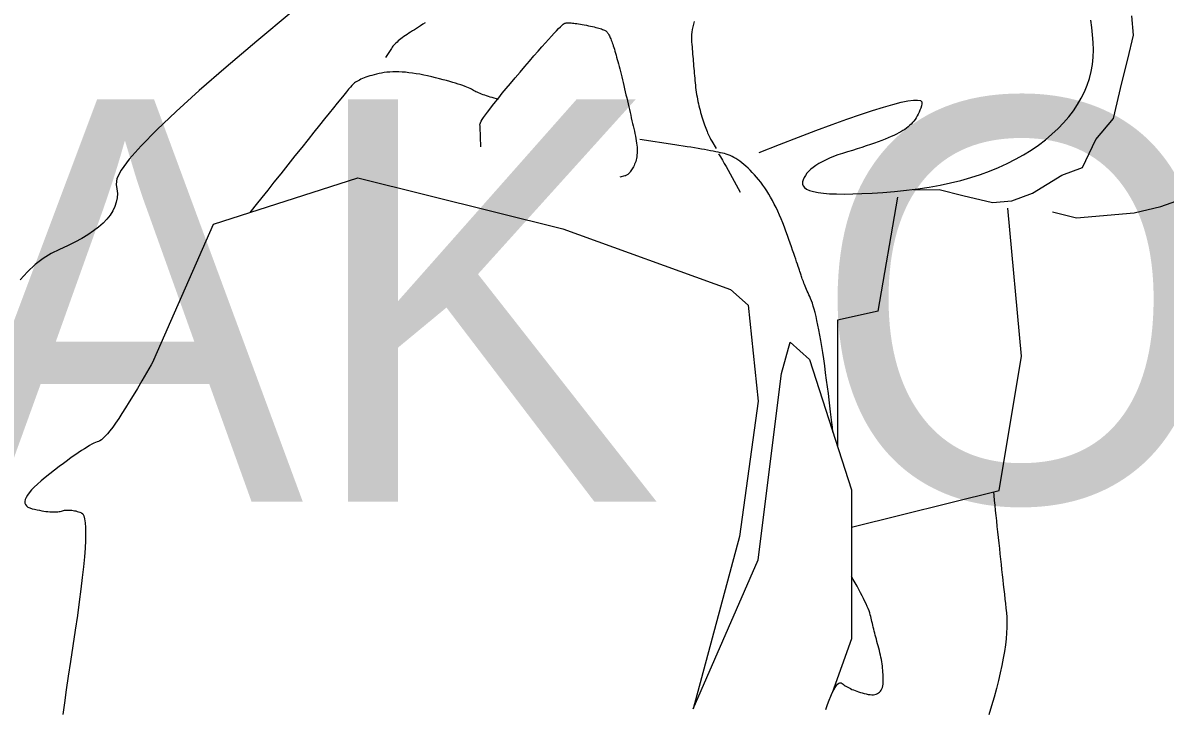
# Model space of a CAD drawing. Header units: millimetres. Extents: x 1393 to 3101, y -2944 to -480.
# Drawn here: x 2818.28 to 2849.52, y -2225.11 to -2206.34 of the extents above; entities that cross this region are included whole.
import ezdxf

# ---------------------------------------------------------------- set-up
doc = ezdxf.new("R2010")
doc.units = ezdxf.units.MM
doc.layers.add('TEFRİŞ_İÇ', color=224, linetype='Continuous', lineweight=13)
doc.layers.add('yazı', color=253, linetype='Continuous', lineweight=20)
doc.styles.get("Standard").update_dxf_attribs({"font": 'EtrFont'})

# ---------------------------------------------------------------- blocks, each defined once
blk = doc.blocks.new('A$C22EE4B40')
at = {"layer": 'TEFRİŞ_İÇ', "linetype": 'Continuous'}
for p, q in [((0.399104, 0.41071), (0.389705, 0.402923)), ((0.62942, 0.404525), (0.62897, 0.409792)), ((0.433366, 0.406374), (0.432818, 0.406025)), ((0.43393, 0.406738), (0.433366, 0.406374)), ((0.434513, 0.407119), (0.43393, 0.406738)), ((0.435112, 0.407515), (0.434513, 0.407119)), ((0.435729, 0.407927), (0.435112, 0.407515)), ((0.471696, 0.405758), (0.472268, 0.406347)), ((0.472268, 0.406347), (0.472761, 0.406837)), ((0.472761, 0.406837), (0.473179, 0.407229)), ((0.473179, 0.407229), (0.473518, 0.407522)), ((0.473518, 0.407522), (0.473779, 0.407715)), ((0.473779, 0.407715), (0.473962, 0.40781)), ((0.473962, 0.40781), (0.474123, 0.407852)), ((0.474123, 0.407852), (0.47431, 0.407882)), ((0.47431, 0.407882), (0.474526, 0.407903)), ((0.474526, 0.407903), (0.474768, 0.407912)), ((0.474768, 0.407912), (0.475039, 0.407914)), ((0.475039, 0.407914), (0.475337, 0.407904)), ((0.475337, 0.407904), (0.475663, 0.407884)), ((0.475663, 0.407884), (0.476016, 0.407853)), ((0.476016, 0.407853), (0.476398, 0.407815)), ((0.476398, 0.407815), (0.476808, 0.407764)), ((0.476808, 0.407764), (0.477245, 0.407704)), ((0.477245, 0.407704), (0.477709, 0.407633)), ((0.477709, 0.407633), (0.478202, 0.407554)), ((0.478202, 0.407554), (0.478723, 0.407463)), ((0.478723, 0.407463), (0.479271, 0.407363)), ((0.479271, 0.407363), (0.479846, 0.407252)), ((0.479846, 0.407252), (0.480423, 0.407138)), ((0.480423, 0.407138), (0.480968, 0.407023)), ((0.480968, 0.407023), (0.481484, 0.406909)), ((0.481484, 0.406909), (0.481967, 0.406796)), ((0.481967, 0.406796), (0.482423, 0.406683)), ((0.482423, 0.406683), (0.482847, 0.40657)), ((0.482847, 0.40657), (0.483242, 0.406459)), ((0.483242, 0.406459), (0.483605, 0.406348)), ((0.483605, 0.406348), (0.48394, 0.406237)), ((0.48394, 0.406237), (0.484244, 0.406127)), ((0.484244, 0.406127), (0.484518, 0.406017)), ((0.508794, 0.406119), (0.508686, 0.405408)), ((0.508937, 0.406839), (0.508794, 0.406119)), ((0.509117, 0.407572), (0.508937, 0.406839)), ((0.509332, 0.408315), (0.509117, 0.407572)), ((0.61802, 0.406682), (0.617756, 0.408626)), ((0.618271, 0.404633), (0.61802, 0.406682)), ((0.389705, 0.402923), (0.381331, 0.395823)), ((0.428401, 0.402966), (0.428072, 0.402674)), ((0.428752, 0.403262), (0.428401, 0.402966)), ((0.429122, 0.403559), (0.428752, 0.403262)), ((0.429513, 0.403857), (0.429122, 0.403559)), ((0.429923, 0.404157), (0.429513, 0.403857)), ((0.430356, 0.40446), (0.429923, 0.404157)), ((0.430809, 0.404764), (0.430356, 0.40446)), ((0.431282, 0.40507), (0.430809, 0.404764)), ((0.431774, 0.405376), (0.431282, 0.40507)), ((0.432288, 0.405692), (0.431774, 0.405376)), ((0.432818, 0.406025), (0.432288, 0.405692)), ((0.468633, 0.402412), (0.469515, 0.403397)), ((0.469515, 0.403397), (0.470319, 0.404282)), ((0.470319, 0.404282), (0.471046, 0.40507)), ((0.471046, 0.40507), (0.471696, 0.405758)), ((0.484518, 0.406017), (0.484761, 0.405907)), ((0.484761, 0.405907), (0.484976, 0.405799)), ((0.484976, 0.405799), (0.48516, 0.405691)), ((0.48516, 0.405691), (0.485313, 0.405583)), ((0.485313, 0.405583), (0.485436, 0.405475)), ((0.485436, 0.405475), (0.485547, 0.405357)), ((0.485547, 0.405357), (0.485659, 0.405215)), ((0.485659, 0.405215), (0.485775, 0.405048)), ((0.485775, 0.405048), (0.485891, 0.404856)), ((0.485891, 0.404856), (0.486012, 0.404641)), ((0.486012, 0.404641), (0.486135, 0.404402)), ((0.486135, 0.404402), (0.48626, 0.404138)), ((0.48626, 0.404138), (0.486387, 0.403849)), ((0.486387, 0.403849), (0.486519, 0.403538)), ((0.486519, 0.403538), (0.486652, 0.403202)), ((0.486652, 0.403202), (0.486788, 0.402843)), ((0.508615, 0.40471), (0.508581, 0.404023)), ((0.508581, 0.404023), (0.508582, 0.403348)), ((0.508582, 0.403348), (0.50862, 0.402684)), ((0.508686, 0.405408), (0.508615, 0.40471)), ((0.618453, 0.402551), (0.618271, 0.404633)), ((0.627854, 0.398025), (0.62942, 0.404525)), ((0.426342, 0.400667), (0.424942, 0.398425)), ((0.426528, 0.400949), (0.426342, 0.400667)), ((0.426734, 0.401232), (0.426528, 0.400949)), ((0.426961, 0.401517), (0.426734, 0.401232)), ((0.427207, 0.401803), (0.426961, 0.401517)), ((0.427476, 0.402092), (0.427207, 0.401803)), ((0.427763, 0.402382), (0.427476, 0.402092)), ((0.428072, 0.402674), (0.427763, 0.402382)), ((0.465521, 0.398865), (0.466635, 0.400146)), ((0.466635, 0.400146), (0.467673, 0.401329)), ((0.467673, 0.401329), (0.468633, 0.402412)), ((0.486788, 0.402843), (0.486925, 0.402458)), ((0.486925, 0.402458), (0.487067, 0.402049)), ((0.487067, 0.402049), (0.48721, 0.401616)), ((0.48721, 0.401616), (0.487356, 0.40116)), ((0.487356, 0.40116), (0.487504, 0.400679)), ((0.487504, 0.400679), (0.487656, 0.400175)), ((0.487656, 0.400175), (0.487811, 0.399648)), ((0.50862, 0.402684), (0.508677, 0.402026)), ((0.508677, 0.402026), (0.508733, 0.401369)), ((0.508733, 0.401369), (0.50879, 0.400711)), ((0.50879, 0.400711), (0.508846, 0.400052)), ((0.508846, 0.400052), (0.508903, 0.399394)), ((0.618418, 0.398504), (0.6185, 0.400508)), ((0.6185, 0.400508), (0.618453, 0.402551)), ((0.463059, 0.396007), (0.464329, 0.397485)), ((0.464329, 0.397485), (0.465521, 0.398865)), ((0.487811, 0.399648), (0.487969, 0.3991)), ((0.487969, 0.3991), (0.488128, 0.398527)), ((0.488128, 0.398527), (0.488291, 0.397934)), ((0.488291, 0.397934), (0.488458, 0.397317)), ((0.488458, 0.397317), (0.488626, 0.396677)), ((0.488626, 0.396677), (0.488798, 0.396015)), ((0.508903, 0.399394), (0.508958, 0.398735)), ((0.508958, 0.398735), (0.509016, 0.398077)), ((0.509016, 0.398077), (0.509071, 0.397418)), ((0.509071, 0.397418), (0.509128, 0.39676)), ((0.509128, 0.39676), (0.509183, 0.396101)), ((0.618202, 0.396537), (0.618418, 0.398504)), ((0.626288, 0.391525), (0.627854, 0.398025)), ((0.381331, 0.395823), (0.373983, 0.38941)), ((0.421233, 0.393559), (0.420653, 0.393388)), ((0.421842, 0.393726), (0.421233, 0.393559)), ((0.422481, 0.393889), (0.421842, 0.393726)), ((0.423148, 0.394048), (0.422481, 0.393889)), ((0.423845, 0.394194), (0.423148, 0.394048)), ((0.424569, 0.394312), (0.423845, 0.394194)), ((0.42532, 0.394403), (0.424569, 0.394312)), ((0.426097, 0.394467), (0.42532, 0.394403)), ((0.426903, 0.394505), (0.426097, 0.394467)), ((0.427735, 0.394516), (0.426903, 0.394505)), ((0.428594, 0.3945), (0.427735, 0.394516)), ((0.42948, 0.394457), (0.428594, 0.3945)), ((0.430394, 0.394389), (0.42948, 0.394457)), ((0.431335, 0.394293), (0.430394, 0.394389)), ((0.432303, 0.394171), (0.431335, 0.394293)), ((0.433298, 0.394021), (0.432303, 0.394171)), ((0.434321, 0.393845), (0.433298, 0.394021)), ((0.43537, 0.393642), (0.434321, 0.393845)), ((0.436446, 0.393414), (0.43537, 0.393642)), ((0.460369, 0.392848), (0.461711, 0.394429)), ((0.461711, 0.394429), (0.463059, 0.396007)), ((0.488798, 0.396015), (0.488975, 0.395331)), ((0.488975, 0.395331), (0.489152, 0.394624)), ((0.489152, 0.394624), (0.489334, 0.393895)), ((0.489334, 0.393895), (0.489517, 0.393142)), ((0.509183, 0.396101), (0.509241, 0.395443)), ((0.509241, 0.395443), (0.509296, 0.394784)), ((0.509296, 0.394784), (0.509354, 0.394126)), ((0.509354, 0.394126), (0.509409, 0.393467)), ((0.617376, 0.392719), (0.617856, 0.394609)), ((0.617856, 0.394609), (0.618202, 0.396537)), ((0.415709, 0.390759), (0.415327, 0.390326)), ((0.415978, 0.391048), (0.415709, 0.390759)), ((0.416207, 0.391265), (0.415978, 0.391048)), ((0.416464, 0.391476), (0.416207, 0.391265)), ((0.416752, 0.391685), (0.416464, 0.391476)), ((0.417068, 0.391888), (0.416752, 0.391685)), ((0.417413, 0.392089), (0.417068, 0.391888)), ((0.417788, 0.392286), (0.417413, 0.392089)), ((0.418192, 0.392478), (0.417788, 0.392286)), ((0.418625, 0.392667), (0.418192, 0.392478)), ((0.419088, 0.392854), (0.418625, 0.392667)), ((0.41958, 0.393036), (0.419088, 0.392854)), ((0.420103, 0.393214), (0.41958, 0.393036)), ((0.420653, 0.393388), (0.420103, 0.393214)), ((0.437549, 0.393157), (0.436446, 0.393414)), ((0.438641, 0.392891), (0.437549, 0.393157)), ((0.43968, 0.39263), (0.438641, 0.392891)), ((0.440667, 0.392376), (0.43968, 0.39263)), ((0.4416, 0.392127), (0.440667, 0.392376)), ((0.442482, 0.391885), (0.4416, 0.392127)), ((0.443312, 0.391648), (0.442482, 0.391885)), ((0.444089, 0.391418), (0.443312, 0.391648)), ((0.444813, 0.391193), (0.444089, 0.391418)), ((0.445486, 0.390974), (0.444813, 0.391193)), ((0.446107, 0.390761), (0.445486, 0.390974)), ((0.446675, 0.390554), (0.446107, 0.390761)), ((0.44719, 0.390352), (0.446675, 0.390554)), ((0.457948, 0.389959), (0.459115, 0.391357)), ((0.459115, 0.391357), (0.460369, 0.392848)), ((0.489517, 0.393142), (0.489705, 0.392368)), ((0.489705, 0.392368), (0.489894, 0.39157)), ((0.489894, 0.39157), (0.490088, 0.390751)), ((0.490088, 0.390751), (0.490282, 0.389908)), ((0.509409, 0.393467), (0.509465, 0.392809)), ((0.509465, 0.392809), (0.50952, 0.39215)), ((0.50952, 0.39215), (0.509582, 0.391495)), ((0.509582, 0.391495), (0.50965, 0.390844)), ((0.50965, 0.390844), (0.509727, 0.390198)), ((0.616023, 0.389055), (0.616766, 0.390868)), ((0.616766, 0.390868), (0.617376, 0.392719)), ((0.623938, 0.381775), (0.626288, 0.391525)), ((0.373983, 0.38941), (0.36766, 0.383684)), ((0.413511, 0.38816), (0.412682, 0.387149)), ((0.414228, 0.389026), (0.413511, 0.38816)), ((0.414834, 0.389748), (0.414228, 0.389026)), ((0.415327, 0.390326), (0.414834, 0.389748)), ((0.447653, 0.390157), (0.44719, 0.390352)), ((0.448064, 0.389967), (0.447653, 0.390157)), ((0.448423, 0.389783), (0.448064, 0.389967)), ((0.448729, 0.389604), (0.448423, 0.389783)), ((0.44902, 0.389431), (0.448729, 0.389604)), ((0.449331, 0.389259), (0.44902, 0.389431)), ((0.449663, 0.389088), (0.449331, 0.389259)), ((0.450015, 0.388919), (0.449663, 0.389088)), ((0.450388, 0.388753), (0.450015, 0.388919)), ((0.450781, 0.388587), (0.450388, 0.388753)), ((0.451195, 0.388424), (0.450781, 0.388587)), ((0.451629, 0.388261), (0.451195, 0.388424)), ((0.452084, 0.388102), (0.451629, 0.388261)), ((0.45256, 0.387943), (0.452084, 0.388102)), ((0.453056, 0.387787), (0.45256, 0.387943)), ((0.453572, 0.387632), (0.453056, 0.387787)), ((0.454111, 0.38748), (0.453572, 0.387632)), ((0.454669, 0.387328), (0.454111, 0.38748)), ((0.455247, 0.387178), (0.454669, 0.387328)), ((0.454971, 0.386312), (0.455876, 0.387436)), ((0.455876, 0.387436), (0.456868, 0.388651)), ((0.456868, 0.388651), (0.457948, 0.389959)), ((0.490282, 0.389908), (0.490479, 0.38906)), ((0.490479, 0.38906), (0.490673, 0.388223)), ((0.490673, 0.388223), (0.490865, 0.387396)), ((0.490865, 0.387396), (0.491053, 0.38658)), ((0.509727, 0.390198), (0.50981, 0.389556)), ((0.50981, 0.389556), (0.509902, 0.38892)), ((0.509902, 0.38892), (0.510001, 0.388288)), ((0.510001, 0.388288), (0.510109, 0.387661)), ((0.510109, 0.387661), (0.510223, 0.387038)), ((0.61515, 0.387282), (0.616023, 0.389055)), ((0.410686, 0.384693), (0.409521, 0.38325)), ((0.411741, 0.385993), (0.410686, 0.384693)), ((0.412682, 0.387149), (0.411741, 0.385993)), ((0.452782, 0.383487), (0.453423, 0.384336)), ((0.453423, 0.384336), (0.454154, 0.385278)), ((0.454154, 0.385278), (0.454971, 0.386312)), ((0.455845, 0.38703), (0.455247, 0.387178)), ((0.491053, 0.38658), (0.491239, 0.385775)), ((0.491239, 0.385775), (0.491423, 0.38498)), ((0.491423, 0.38498), (0.491605, 0.384196)), ((0.491605, 0.384196), (0.491782, 0.383422)), ((0.510223, 0.387038), (0.510348, 0.386422)), ((0.510348, 0.386422), (0.510479, 0.385809)), ((0.510479, 0.385809), (0.510618, 0.385201)), ((0.510618, 0.385201), (0.510764, 0.384598)), ((0.510764, 0.384598), (0.510919, 0.384)), ((0.558109, 0.383963), (0.561071, 0.384887)), ((0.561071, 0.384887), (0.56367, 0.385632)), ((0.56367, 0.385632), (0.565901, 0.386195)), ((0.565901, 0.386195), (0.567767, 0.386579)), ((0.567767, 0.386579), (0.569265, 0.386781)), ((0.569265, 0.386781), (0.5704, 0.386804)), ((0.5704, 0.386804), (0.571167, 0.386646)), ((0.571267, 0.384608), (0.571064, 0.384046)), ((0.571167, 0.386646), (0.571569, 0.386308)), ((0.571447, 0.385189), (0.571267, 0.384608)), ((0.571604, 0.385788), (0.571447, 0.385189)), ((0.571569, 0.386308), (0.571604, 0.385788)), ((0.613006, 0.38385), (0.614143, 0.385546)), ((0.614143, 0.385546), (0.61515, 0.387282)), ((0.36766, 0.383684), (0.362362, 0.378644)), ((0.408244, 0.381662), (0.406854, 0.37993)), ((0.409521, 0.38325), (0.408244, 0.381662)), ((0.451088, 0.381), (0.451379, 0.381485)), ((0.451379, 0.381485), (0.45176, 0.38206)), ((0.45176, 0.38206), (0.452227, 0.382728)), ((0.452227, 0.382728), (0.452782, 0.383487)), ((0.491782, 0.383422), (0.49196, 0.38266)), ((0.49196, 0.38266), (0.492133, 0.381908)), ((0.492133, 0.381908), (0.492304, 0.381166)), ((0.492304, 0.381166), (0.492473, 0.380435)), ((0.510919, 0.384), (0.511082, 0.383407)), ((0.511082, 0.383407), (0.511253, 0.382818)), ((0.511253, 0.382818), (0.51143, 0.382234)), ((0.51143, 0.382234), (0.511612, 0.381663)), ((0.511612, 0.381663), (0.511792, 0.381113)), ((0.511792, 0.381113), (0.51197, 0.380583)), ((0.547024, 0.380105), (0.551086, 0.381572)), ((0.551086, 0.381572), (0.55478, 0.382857)), ((0.55478, 0.382857), (0.558109, 0.383963)), ((0.569381, 0.381066), (0.569021, 0.380636)), ((0.569716, 0.381515), (0.569381, 0.381066)), ((0.570032, 0.381984), (0.569716, 0.381515)), ((0.570323, 0.382472), (0.570032, 0.381984)), ((0.570593, 0.382978), (0.570323, 0.382472)), ((0.57084, 0.383501), (0.570593, 0.382978)), ((0.571064, 0.384046), (0.57084, 0.383501)), ((0.610336, 0.38057), (0.611736, 0.38219)), ((0.611736, 0.38219), (0.613006, 0.38385)), ((0.619122, 0.376057), (0.623938, 0.381775)), ((0.362362, 0.378644), (0.358089, 0.374289)), ((0.405352, 0.378054), (0.403739, 0.376034)), ((0.406854, 0.37993), (0.405352, 0.378054)), ((0.450735, 0.380094), (0.450765, 0.380305)), ((0.45075, 0.379916), (0.450735, 0.380094)), ((0.450765, 0.379711), (0.45075, 0.379916)), ((0.450765, 0.380305), (0.450883, 0.380606)), ((0.45078, 0.37948), (0.450765, 0.379711)), ((0.450794, 0.379221), (0.45078, 0.37948)), ((0.45081, 0.378936), (0.450794, 0.379221)), ((0.450825, 0.378623), (0.45081, 0.378936)), ((0.45084, 0.378283), (0.450825, 0.378623)), ((0.450855, 0.377916), (0.45084, 0.378283)), ((0.450883, 0.380606), (0.451088, 0.381)), ((0.492473, 0.380435), (0.49264, 0.379715)), ((0.49264, 0.379715), (0.492803, 0.379005)), ((0.492803, 0.379005), (0.492965, 0.378307)), ((0.492965, 0.378307), (0.493123, 0.377618)), ((0.51197, 0.380583), (0.512146, 0.380074)), ((0.512146, 0.380074), (0.512321, 0.379585)), ((0.512321, 0.379585), (0.512493, 0.379118)), ((0.512493, 0.379118), (0.512664, 0.37867)), ((0.512664, 0.37867), (0.512833, 0.378243)), ((0.512833, 0.378243), (0.513, 0.377837)), ((0.537805, 0.376631), (0.542598, 0.378458)), ((0.542598, 0.378458), (0.547024, 0.380105)), ((0.565866, 0.378135), (0.565279, 0.377816)), ((0.566397, 0.378445), (0.565866, 0.378135)), ((0.56689, 0.378764), (0.566397, 0.378445)), ((0.567361, 0.379101), (0.56689, 0.378764)), ((0.56781, 0.379457), (0.567361, 0.379101)), ((0.568235, 0.37983), (0.56781, 0.379457)), ((0.568639, 0.380224), (0.568235, 0.37983)), ((0.569021, 0.380636), (0.568639, 0.380224)), ((0.607137, 0.377445), (0.608802, 0.378988)), ((0.608802, 0.378988), (0.610336, 0.38057)), ((0.403739, 0.376034), (0.402013, 0.373869)), ((0.450872, 0.377523), (0.450855, 0.377916)), ((0.450888, 0.377103), (0.450872, 0.377523)), ((0.450905, 0.376655), (0.450888, 0.377103)), ((0.450921, 0.376181), (0.450905, 0.376655)), ((0.450939, 0.37568), (0.450921, 0.376181)), ((0.450956, 0.375152), (0.450939, 0.37568)), ((0.450974, 0.374597), (0.450956, 0.375152)), ((0.493123, 0.377618), (0.493272, 0.376946)), ((0.493272, 0.376946), (0.493399, 0.376293)), ((0.493399, 0.376293), (0.493506, 0.37566)), ((0.493506, 0.37566), (0.493592, 0.375047)), ((0.493592, 0.375047), (0.493659, 0.374455)), ((0.503994, 0.374568), (0.494454, 0.376007)), ((0.513, 0.377837), (0.513166, 0.377452)), ((0.513166, 0.377452), (0.51333, 0.377086)), ((0.51333, 0.377086), (0.513491, 0.376741)), ((0.513491, 0.376741), (0.513652, 0.376417)), ((0.513652, 0.376417), (0.51381, 0.376114)), ((0.51381, 0.376114), (0.513967, 0.375831)), ((0.513967, 0.375831), (0.514122, 0.375568)), ((0.514122, 0.375568), (0.515355, 0.373551)), ((0.532647, 0.374623), (0.537805, 0.376631)), ((0.558588, 0.375022), (0.557503, 0.374643)), ((0.559618, 0.375395), (0.558588, 0.375022)), ((0.560592, 0.375761), (0.559618, 0.375395)), ((0.561512, 0.376122), (0.560592, 0.375761)), ((0.562377, 0.376474), (0.561512, 0.376122)), ((0.563187, 0.37682), (0.562377, 0.376474)), ((0.563939, 0.377158), (0.563187, 0.37682)), ((0.564637, 0.377491), (0.563939, 0.377158)), ((0.565279, 0.377816), (0.564637, 0.377491)), ((0.603433, 0.374492), (0.605339, 0.37594)), ((0.605339, 0.37594), (0.607137, 0.377445)), ((0.61554, 0.368324), (0.619122, 0.376057)), ((0.358089, 0.374289), (0.354842, 0.370623)), ((0.402013, 0.373869), (0.400176, 0.371559)), ((0.45099, 0.374014), (0.450974, 0.374597)), ((0.493685, 0.371791), (0.493629, 0.371319)), ((0.493659, 0.374455), (0.493705, 0.373882)), ((0.49372, 0.372284), (0.493685, 0.371791)), ((0.493705, 0.373882), (0.49373, 0.37333)), ((0.493735, 0.372796), (0.49372, 0.372284)), ((0.49373, 0.37333), (0.493735, 0.372796)), ((0.505166, 0.374391), (0.503994, 0.374568)), ((0.506295, 0.374217), (0.505166, 0.374391)), ((0.50738, 0.374046), (0.506295, 0.374217)), ((0.508423, 0.373878), (0.50738, 0.374046)), ((0.509423, 0.373715), (0.508423, 0.373878)), ((0.51038, 0.373554), (0.509423, 0.373715)), ((0.511294, 0.373398), (0.51038, 0.373554)), ((0.512165, 0.373244), (0.511294, 0.373398)), ((0.512995, 0.373096), (0.512165, 0.373244)), ((0.51378, 0.37295), (0.512995, 0.373096)), ((0.514524, 0.372808), (0.51378, 0.37295)), ((0.515224, 0.372669), (0.514524, 0.372808)), ((0.515881, 0.372534), (0.515224, 0.372669)), ((0.516496, 0.372403), (0.515881, 0.372534)), ((0.515951, 0.372118), (0.516495, 0.371236)), ((0.517068, 0.372275), (0.516496, 0.372403)), ((0.517596, 0.372151), (0.517068, 0.372275)), ((0.518108, 0.372011), (0.517596, 0.372151)), ((0.518623, 0.371836), (0.518108, 0.372011)), ((0.519144, 0.371628), (0.518623, 0.371836)), ((0.527122, 0.372434), (0.532647, 0.374623)), ((0.548619, 0.371782), (0.547424, 0.371336)), ((0.549894, 0.372218), (0.548619, 0.371782)), ((0.551243, 0.372641), (0.549894, 0.372218)), ((0.552606, 0.373055), (0.551243, 0.372641)), ((0.553914, 0.373462), (0.552606, 0.373055)), ((0.555167, 0.373863), (0.553914, 0.373462)), ((0.556362, 0.374256), (0.555167, 0.373863)), ((0.557503, 0.374643), (0.556362, 0.374256)), ((0.597176, 0.370599), (0.599351, 0.371822)), ((0.599351, 0.371822), (0.601437, 0.373119)), ((0.601437, 0.373119), (0.603433, 0.374492)), ((0.354842, 0.370623), (0.352619, 0.367643)), ((0.398224, 0.369105), (0.396275, 0.36665)), ((0.400176, 0.371559), (0.398224, 0.369105)), ((0.492707, 0.368571), (0.492539, 0.368259)), ((0.492876, 0.368903), (0.492707, 0.368571)), ((0.493043, 0.369255), (0.492876, 0.368903)), ((0.493202, 0.369628), (0.493043, 0.369255)), ((0.493339, 0.370021), (0.493202, 0.369628)), ((0.493456, 0.370434), (0.493339, 0.370021)), ((0.493552, 0.370865), (0.493456, 0.370434)), ((0.493629, 0.371319), (0.493552, 0.370865)), ((0.516495, 0.371236), (0.517024, 0.370356)), ((0.517024, 0.370356), (0.517537, 0.369479)), ((0.517537, 0.369479), (0.518032, 0.368607)), ((0.518032, 0.368607), (0.521943, 0.361646)), ((0.519669, 0.371383), (0.519144, 0.371628)), ((0.520201, 0.371105), (0.519669, 0.371383)), ((0.520736, 0.37079), (0.520201, 0.371105)), ((0.521276, 0.370442), (0.520736, 0.37079)), ((0.521822, 0.370059), (0.521276, 0.370442)), ((0.522373, 0.369641), (0.521822, 0.370059)), ((0.522929, 0.369188), (0.522373, 0.369641)), ((0.52349, 0.3687), (0.522929, 0.369188)), ((0.524055, 0.368177), (0.52349, 0.3687)), ((0.542609, 0.368919), (0.54188, 0.3684)), ((0.543417, 0.369426), (0.542609, 0.368919)), ((0.544302, 0.369922), (0.543417, 0.369426)), ((0.545265, 0.370406), (0.544302, 0.369922)), ((0.546305, 0.370876), (0.545265, 0.370406)), ((0.547424, 0.371336), (0.546305, 0.370876)), ((0.592559, 0.368381), (0.594913, 0.369453)), ((0.594913, 0.369453), (0.597176, 0.370599)), ((0.352619, 0.367643), (0.351421, 0.365349)), ((0.377923, 0.352826), (0.417382, 0.365563)), ((0.396275, 0.36665), (0.394437, 0.364336)), ((0.417382, 0.365563), (0.473389, 0.351552)), ((0.490333, 0.366039), (0.488967, 0.365723)), ((0.490505, 0.366089), (0.490333, 0.366039)), ((0.490676, 0.366159), (0.490505, 0.366089)), ((0.490847, 0.36625), (0.490676, 0.366159)), ((0.491016, 0.366359), (0.490847, 0.36625)), ((0.491186, 0.36649), (0.491016, 0.366359)), ((0.491356, 0.36664), (0.491186, 0.36649)), ((0.491526, 0.366811), (0.491356, 0.36664)), ((0.491694, 0.367001), (0.491526, 0.366811)), ((0.491865, 0.367213), (0.491694, 0.367001)), ((0.492033, 0.367444), (0.491865, 0.367213)), ((0.492202, 0.367695), (0.492033, 0.367444)), ((0.49237, 0.367966), (0.492202, 0.367695)), ((0.492539, 0.368259), (0.49237, 0.367966)), ((0.524626, 0.36762), (0.524055, 0.368177)), ((0.525202, 0.367028), (0.524626, 0.36762)), ((0.525783, 0.366401), (0.525202, 0.367028)), ((0.526368, 0.365738), (0.525783, 0.366401)), ((0.526953, 0.365044), (0.526368, 0.365738)), ((0.539397, 0.365622), (0.539134, 0.365031)), ((0.539739, 0.366202), (0.539397, 0.365622)), ((0.540156, 0.366769), (0.539739, 0.366202)), ((0.540653, 0.367325), (0.540156, 0.366769)), ((0.541228, 0.367868), (0.540653, 0.367325)), ((0.54188, 0.3684), (0.541228, 0.367868)), ((0.58225, 0.364847), (0.584961, 0.365618)), ((0.584961, 0.365618), (0.587582, 0.366463)), ((0.587582, 0.366463), (0.590116, 0.367386)), ((0.590116, 0.367386), (0.592559, 0.368381)), ((0.605848, 0.363781), (0.609881, 0.366249)), ((0.609881, 0.366249), (0.61554, 0.368324)), ((0.351421, 0.365349), (0.351248, 0.36374)), ((0.351248, 0.36374), (0.351507, 0.362487)), ((0.351507, 0.362487), (0.351603, 0.361251)), ((0.394437, 0.364336), (0.39271, 0.362163)), ((0.527525, 0.364319), (0.526953, 0.365044)), ((0.528087, 0.363562), (0.527525, 0.364319)), ((0.528637, 0.362775), (0.528087, 0.363562)), ((0.529177, 0.361956), (0.528637, 0.362775)), ((0.538947, 0.364427), (0.538908, 0.363846)), ((0.538908, 0.363846), (0.539084, 0.363321)), ((0.539134, 0.365031), (0.538947, 0.364427)), ((0.539084, 0.363321), (0.539475, 0.362851)), ((0.539475, 0.362851), (0.54008, 0.362436)), ((0.54008, 0.362436), (0.540901, 0.362077)), ((0.567355, 0.362124), (0.570513, 0.362518)), ((0.569372, 0.362254), (0.576264, 0.362313)), ((0.570513, 0.362518), (0.573582, 0.362988)), ((0.573582, 0.362988), (0.57656, 0.363532)), ((0.576264, 0.362313), (0.582765, 0.360747)), ((0.57656, 0.363532), (0.57945, 0.364152)), ((0.57945, 0.364152), (0.58225, 0.364847)), ((0.601815, 0.361314), (0.605848, 0.363781)), ((0.351535, 0.360035), (0.351303, 0.358838)), ((0.351603, 0.361251), (0.351535, 0.360035)), ((0.391093, 0.360131), (0.389589, 0.358241)), ((0.39271, 0.362163), (0.391093, 0.360131)), ((0.529706, 0.361107), (0.529177, 0.361956)), ((0.530224, 0.360227), (0.529706, 0.361107)), ((0.530731, 0.359315), (0.530224, 0.360227)), ((0.531229, 0.358373), (0.530731, 0.359315)), ((0.540901, 0.362077), (0.541936, 0.361774)), ((0.541936, 0.361774), (0.543187, 0.361527)), ((0.543187, 0.361527), (0.54465, 0.361334)), ((0.54465, 0.361334), (0.546331, 0.361199)), ((0.546331, 0.361199), (0.548225, 0.361118)), ((0.548225, 0.361118), (0.550336, 0.361094)), ((0.550336, 0.361094), (0.55266, 0.361124)), ((0.55266, 0.361124), (0.5552, 0.361212)), ((0.5552, 0.361212), (0.557954, 0.361354)), ((0.557954, 0.361354), (0.560923, 0.361552)), ((0.559586, 0.329048), (0.564965, 0.360253)), ((0.560923, 0.361552), (0.564107, 0.361804)), ((0.564107, 0.361804), (0.567355, 0.362124)), ((0.582765, 0.360747), (0.59089, 0.358789)), ((0.59089, 0.358789), (0.596156, 0.359239)), ((0.596156, 0.359239), (0.601815, 0.361314)), ((0.636922, 0.357664), (0.64258, 0.359739)), ((0.35035, 0.356502), (0.34963, 0.355364)), ((0.350909, 0.357662), (0.35035, 0.356502)), ((0.351303, 0.358838), (0.350909, 0.357662)), ((0.388196, 0.356491), (0.387821, 0.356021)), ((0.389589, 0.358241), (0.388196, 0.356491)), ((0.531715, 0.357399), (0.531229, 0.358373)), ((0.532189, 0.356395), (0.531715, 0.357399)), ((0.532653, 0.35536), (0.532189, 0.356395)), ((0.5988, 0.3168), (0.595123, 0.357214)), ((0.607339, 0.356195), (0.613838, 0.354629)), ((0.629639, 0.35598), (0.636922, 0.357664)), ((0.347697, 0.353142), (0.346486, 0.35206)), ((0.348744, 0.354243), (0.347697, 0.353142)), ((0.34963, 0.355364), (0.348744, 0.354243)), ((0.533107, 0.354294), (0.532653, 0.35536)), ((0.533549, 0.353195), (0.533107, 0.354294)), ((0.533981, 0.352067), (0.533549, 0.353195)), ((0.613838, 0.354629), (0.619106, 0.355079)), ((0.619106, 0.355079), (0.624372, 0.35553)), ((0.624372, 0.35553), (0.629639, 0.35598)), ((0.343574, 0.349955), (0.341874, 0.34893)), ((0.345112, 0.350998), (0.343574, 0.349955)), ((0.346486, 0.35206), (0.345112, 0.350998)), ((0.361613, 0.31575), (0.377923, 0.352826)), ((0.473389, 0.351552), (0.519213, 0.334994)), ((0.534401, 0.350907), (0.533981, 0.352067)), ((0.534806, 0.349761), (0.534401, 0.350907)), ((0.337982, 0.346939), (0.335791, 0.345972)), ((0.340009, 0.347925), (0.337982, 0.346939)), ((0.341874, 0.34893), (0.340009, 0.347925)), ((0.535191, 0.34867), (0.534806, 0.349761)), ((0.535557, 0.347633), (0.535191, 0.34867)), ((0.5359, 0.346652), (0.535557, 0.347633)), ((0.333541, 0.344872), (0.331337, 0.343486)), ((0.335791, 0.345972), (0.333541, 0.344872)), ((0.536226, 0.345726), (0.5359, 0.346652)), ((0.536529, 0.344854), (0.536226, 0.345726)), ((0.536813, 0.344039), (0.536529, 0.344854)), ((0.537076, 0.343278), (0.536813, 0.344039)), ((0.329179, 0.341814), (0.327064, 0.339855)), ((0.331337, 0.343486), (0.329179, 0.341814)), ((0.53732, 0.342574), (0.537076, 0.343278)), ((0.537542, 0.341923), (0.53732, 0.342574)), ((0.537746, 0.341329), (0.537542, 0.341923)), ((0.537928, 0.34079), (0.537746, 0.341329)), ((0.53809, 0.340306), (0.537928, 0.34079)), ((0.327064, 0.339855), (0.324996, 0.337611)), ((0.538231, 0.339877), (0.53809, 0.340306)), ((0.538353, 0.339504), (0.538231, 0.339877)), ((0.538453, 0.339185), (0.538353, 0.339504)), ((0.53855, 0.338887), (0.538453, 0.339185)), ((0.538656, 0.338572), (0.53855, 0.338887)), ((0.538772, 0.338243), (0.538656, 0.338572)), ((0.538896, 0.337897), (0.538772, 0.338243)), ((0.539031, 0.337537), (0.538896, 0.337897)), ((0.539175, 0.337159), (0.539031, 0.337537)), ((0.519213, 0.334994), (0.524054, 0.33072)), ((0.539329, 0.336766), (0.539175, 0.337159)), ((0.539492, 0.336357), (0.539329, 0.336766)), ((0.539665, 0.335933), (0.539492, 0.336357)), ((0.539848, 0.335492), (0.539665, 0.335933)), ((0.540041, 0.335036), (0.539848, 0.335492)), ((0.540242, 0.334564), (0.540041, 0.335036)), ((0.540455, 0.334077), (0.540242, 0.334564)), ((0.540676, 0.333573), (0.540455, 0.334077)), ((0.540907, 0.333055), (0.540676, 0.333573)), ((0.541146, 0.332519), (0.540907, 0.333055)), ((0.541393, 0.33193), (0.541146, 0.332519)), ((0.541641, 0.331251), (0.541393, 0.33193)), ((0.54189, 0.330482), (0.541641, 0.331251)), ((0.524054, 0.33072), (0.526851, 0.304424)), ((0.54214, 0.32962), (0.54189, 0.330482)), ((0.542393, 0.328668), (0.54214, 0.32962)), ((0.542647, 0.327625), (0.542393, 0.328668)), ((0.559586, 0.329048), (0.548557, 0.326597)), ((0.542903, 0.32649), (0.542647, 0.327625)), ((0.543159, 0.325264), (0.542903, 0.32649)), ((0.543419, 0.323948), (0.543159, 0.325264)), ((0.548557, 0.326597), (0.548557, 0.291901)), ((0.543679, 0.32254), (0.543419, 0.323948)), ((0.543941, 0.321041), (0.543679, 0.32254)), ((0.533215, 0.312066), (0.535547, 0.320572)), ((0.535547, 0.320572), (0.540852, 0.315887)), ((0.544204, 0.319451), (0.543941, 0.321041)), ((0.544469, 0.31777), (0.544204, 0.319451)), ((0.361613, 0.31575), (0.360862, 0.314443)), ((0.540852, 0.315887), (0.552308, 0.280222)), ((0.544736, 0.315998), (0.544469, 0.31777)), ((0.545004, 0.314135), (0.544736, 0.315998)), ((0.592672, 0.280061), (0.5988, 0.3168)), ((0.360862, 0.314443), (0.359587, 0.312219)), ((0.545273, 0.312181), (0.545004, 0.314135)), ((0.35832, 0.310021), (0.357111, 0.30796)), ((0.359587, 0.312219), (0.35832, 0.310021)), ((0.526851, 0.261116), (0.533215, 0.312066)), ((0.545537, 0.310221), (0.545273, 0.312181)), ((0.545784, 0.308337), (0.545537, 0.310221)), ((0.357111, 0.30796), (0.355964, 0.306036)), ((0.546018, 0.306532), (0.545784, 0.308337)), ((0.546236, 0.304803), (0.546018, 0.306532)), ((0.354874, 0.304248), (0.353845, 0.302597)), ((0.355964, 0.306036), (0.354874, 0.304248)), ((0.526851, 0.304424), (0.521759, 0.267485)), ((0.54644, 0.303153), (0.546236, 0.304803)), ((0.546628, 0.30158), (0.54644, 0.303153)), ((0.352875, 0.301082), (0.351967, 0.299704)), ((0.353845, 0.302597), (0.352875, 0.301082)), ((0.546801, 0.300083), (0.546628, 0.30158)), ((0.546959, 0.298665), (0.546801, 0.300083)), ((0.350326, 0.29736), (0.349596, 0.296392)), ((0.351115, 0.298463), (0.350326, 0.29736)), ((0.351967, 0.299704), (0.351115, 0.298463)), ((0.547103, 0.297324), (0.546959, 0.298665)), ((0.547232, 0.296061), (0.547103, 0.297324)), ((0.346841, 0.293604), (0.346469, 0.293456)), ((0.347272, 0.293888), (0.346841, 0.293604)), ((0.347764, 0.29431), (0.347272, 0.293888)), ((0.348314, 0.294867), (0.347764, 0.29431)), ((0.348925, 0.295562), (0.348314, 0.294867)), ((0.349596, 0.296392), (0.348925, 0.295562)), ((0.547237, 0.296012), (0.547232, 0.296061)), ((0.341777, 0.290933), (0.340916, 0.290353)), ((0.342579, 0.291456), (0.341777, 0.290933)), ((0.343318, 0.29192), (0.342579, 0.291456)), ((0.343997, 0.292324), (0.343318, 0.29192)), ((0.344614, 0.292668), (0.343997, 0.292324)), ((0.34517, 0.292955), (0.344614, 0.292668)), ((0.345664, 0.293181), (0.34517, 0.292955)), ((0.346098, 0.293348), (0.345664, 0.293181)), ((0.346469, 0.293456), (0.346098, 0.293348)), ((0.336856, 0.287436), (0.335687, 0.286558)), ((0.337962, 0.288253), (0.336856, 0.287436)), ((0.339009, 0.289013), (0.337962, 0.288253)), ((0.339993, 0.289712), (0.339009, 0.289013)), ((0.340916, 0.290353), (0.339993, 0.289712)), ((0.333165, 0.284626), (0.331909, 0.283629)), ((0.334458, 0.285622), (0.333165, 0.284626)), ((0.335687, 0.286558), (0.334458, 0.285622)), ((0.329774, 0.281793), (0.328896, 0.280954)), ((0.330778, 0.282684), (0.329774, 0.281793)), ((0.331909, 0.283629), (0.330778, 0.282684)), ((0.326659, 0.278135), (0.326418, 0.277564)), ((0.327029, 0.27876), (0.326659, 0.278135)), ((0.327524, 0.279438), (0.327029, 0.27876)), ((0.328147, 0.28017), (0.327524, 0.279438)), ((0.328896, 0.280954), (0.328147, 0.28017)), ((0.552308, 0.280222), (0.552308, 0.239462)), ((0.552308, 0.269977), (0.592672, 0.280061)), ((0.59114, 0.279678), (0.591242, 0.278656)), ((0.591242, 0.278656), (0.591374, 0.277337)), ((0.326418, 0.277564), (0.326304, 0.277045)), ((0.326304, 0.277045), (0.326316, 0.276581)), ((0.326316, 0.276581), (0.326454, 0.276169)), ((0.326454, 0.276169), (0.326721, 0.275811)), ((0.326721, 0.275811), (0.327114, 0.275507)), ((0.327114, 0.275507), (0.327634, 0.275255)), ((0.327634, 0.275255), (0.328281, 0.275057)), ((0.328281, 0.275057), (0.32898, 0.274894)), ((0.32898, 0.274894), (0.329651, 0.274747)), ((0.591374, 0.277337), (0.591512, 0.275984)), ((0.591512, 0.275984), (0.591654, 0.274597)), ((0.329651, 0.274747), (0.330297, 0.274617)), ((0.330297, 0.274617), (0.330916, 0.274503)), ((0.330916, 0.274503), (0.331509, 0.274407)), ((0.331509, 0.274407), (0.332075, 0.274325)), ((0.332075, 0.274325), (0.332615, 0.274261)), ((0.332615, 0.274261), (0.333128, 0.274212)), ((0.333128, 0.274212), (0.333617, 0.274181)), ((0.333617, 0.274181), (0.334078, 0.274165)), ((0.334078, 0.274165), (0.334514, 0.274166)), ((0.334514, 0.274166), (0.334922, 0.274183)), ((0.334922, 0.274183), (0.335306, 0.274217)), ((0.335306, 0.274217), (0.335661, 0.274267)), ((0.335661, 0.274267), (0.335991, 0.274334)), ((0.335991, 0.274334), (0.336294, 0.274416)), ((0.336294, 0.274416), (0.336589, 0.2745)), ((0.336589, 0.2745), (0.336889, 0.274569)), ((0.336889, 0.274569), (0.337196, 0.274624)), ((0.337196, 0.274624), (0.337509, 0.274661)), ((0.337509, 0.274661), (0.337829, 0.274686)), ((0.337829, 0.274686), (0.338155, 0.274694)), ((0.338155, 0.274694), (0.338487, 0.274688)), ((0.338487, 0.274688), (0.338826, 0.274666)), ((0.338826, 0.274666), (0.339172, 0.27463)), ((0.339172, 0.27463), (0.339524, 0.274578)), ((0.339524, 0.274578), (0.339883, 0.274512)), ((0.339883, 0.274512), (0.340247, 0.274431)), ((0.340247, 0.274431), (0.340619, 0.274335)), ((0.340619, 0.274335), (0.340996, 0.274223)), ((0.340996, 0.274223), (0.341381, 0.274098)), ((0.341381, 0.274098), (0.34177, 0.273956)), ((0.34177, 0.273956), (0.342131, 0.273674)), ((0.342131, 0.273674), (0.342424, 0.273127)), ((0.342424, 0.273127), (0.34265, 0.272315)), ((0.34265, 0.272315), (0.342808, 0.271235)), ((0.591654, 0.274597), (0.591802, 0.273174)), ((0.591802, 0.273174), (0.591954, 0.271717)), ((0.342808, 0.271235), (0.342899, 0.26989)), ((0.342899, 0.26989), (0.342922, 0.268279)), ((0.591954, 0.271717), (0.592112, 0.270225)), ((0.592112, 0.270225), (0.592273, 0.268697)), ((0.592273, 0.268697), (0.592439, 0.267164)), ((0.342879, 0.266402), (0.342766, 0.26426)), ((0.342922, 0.268279), (0.342879, 0.266402)), ((0.521759, 0.267485), (0.50903, 0.220356)), ((0.592439, 0.267164), (0.592602, 0.265651)), ((0.592602, 0.265651), (0.592762, 0.264157)), ((0.342766, 0.26426), (0.342588, 0.261851)), ((0.592762, 0.264157), (0.592921, 0.262685)), ((0.592921, 0.262685), (0.593079, 0.261234)), ((0.342588, 0.261851), (0.342341, 0.259178)), ((0.50903, 0.220356), (0.526851, 0.261116)), ((0.593079, 0.261234), (0.593234, 0.259803)), ((0.593234, 0.259803), (0.593388, 0.258392)), ((0.342028, 0.256238), (0.341645, 0.253032)), ((0.342341, 0.259178), (0.342028, 0.256238)), ((0.552755, 0.25574), (0.552308, 0.25649)), ((0.593388, 0.258392), (0.59354, 0.257002)), ((0.59354, 0.257002), (0.59369, 0.255633)), ((0.341645, 0.253032), (0.341198, 0.24956)), ((0.553325, 0.254765), (0.552755, 0.25574)), ((0.55386, 0.253829), (0.553325, 0.254765)), ((0.55436, 0.252932), (0.55386, 0.253829)), ((0.59369, 0.255633), (0.593839, 0.254285)), ((0.593839, 0.254285), (0.593986, 0.252956)), ((0.554827, 0.252072), (0.55436, 0.252932)), ((0.555259, 0.251251), (0.554827, 0.252072)), ((0.555655, 0.250468), (0.555259, 0.251251)), ((0.556019, 0.249724), (0.555655, 0.250468)), ((0.593986, 0.252956), (0.59413, 0.251648)), ((0.59413, 0.251648), (0.594274, 0.250362)), ((0.594274, 0.250362), (0.594415, 0.249095)), ((0.341198, 0.24956), (0.340681, 0.245822)), ((0.556348, 0.249018), (0.556019, 0.249724)), ((0.556643, 0.248352), (0.556348, 0.249018)), ((0.556902, 0.247722), (0.556643, 0.248352)), ((0.557128, 0.247133), (0.556902, 0.247722)), ((0.557319, 0.246581), (0.557128, 0.247133)), ((0.594415, 0.249095), (0.594555, 0.247849)), ((0.594555, 0.247849), (0.594692, 0.246623)), ((0.340681, 0.245822), (0.340098, 0.241818)), ((0.557476, 0.246068), (0.557319, 0.246581)), ((0.557597, 0.245593), (0.557476, 0.246068)), ((0.557706, 0.245134), (0.557597, 0.245593)), ((0.557817, 0.244662), (0.557706, 0.245134)), ((0.557933, 0.244179), (0.557817, 0.244662)), ((0.558052, 0.243685), (0.557933, 0.244179)), ((0.558176, 0.243181), (0.558052, 0.243685)), ((0.594692, 0.246623), (0.594799, 0.245366)), ((0.594799, 0.245366), (0.594844, 0.244021)), ((0.594844, 0.244021), (0.59483, 0.242591)), ((0.340098, 0.241818), (0.339445, 0.237549)), ((0.558303, 0.242665), (0.558176, 0.243181)), ((0.558435, 0.242138), (0.558303, 0.242665)), ((0.55857, 0.241598), (0.558435, 0.242138)), ((0.558711, 0.24105), (0.55857, 0.241598)), ((0.558855, 0.24049), (0.558711, 0.24105)), ((0.594753, 0.241074), (0.594616, 0.239473)), ((0.59483, 0.242591), (0.594753, 0.241074)), ((0.339445, 0.237549), (0.338788, 0.233275)), ((0.552308, 0.239462), (0.547084, 0.224701)), ((0.559003, 0.239918), (0.558855, 0.24049)), ((0.559154, 0.239336), (0.559003, 0.239918)), ((0.55931, 0.238743), (0.559154, 0.239336)), ((0.559469, 0.238138), (0.55931, 0.238743)), ((0.559634, 0.237523), (0.559469, 0.238138)), ((0.5598, 0.236895), (0.559634, 0.237523)), ((0.594416, 0.237783), (0.594158, 0.236009)), ((0.594616, 0.239473), (0.594416, 0.237783)), ((0.559966, 0.236267), (0.5598, 0.236895)), ((0.560118, 0.235644), (0.559966, 0.236267)), ((0.560259, 0.235028), (0.560118, 0.235644)), ((0.560386, 0.234417), (0.560259, 0.235028)), ((0.560503, 0.233814), (0.560386, 0.234417)), ((0.594158, 0.236009), (0.593836, 0.234148)), ((0.338788, 0.233275), (0.338181, 0.229258)), ((0.560607, 0.233216), (0.560503, 0.233814)), ((0.5607, 0.232625), (0.560607, 0.233216)), ((0.56078, 0.232039), (0.5607, 0.232625)), ((0.560849, 0.23146), (0.56078, 0.232039)), ((0.560906, 0.230887), (0.560849, 0.23146)), ((0.593455, 0.232202), (0.593012, 0.23017)), ((0.593836, 0.234148), (0.593455, 0.232202)), ((0.338181, 0.229258), (0.337625, 0.225496)), ((0.560951, 0.230321), (0.560906, 0.230887)), ((0.560983, 0.229761), (0.560951, 0.230321)), ((0.561005, 0.229207), (0.560983, 0.229761)), ((0.560995, 0.227581), (0.561011, 0.228118)), ((0.561014, 0.228659), (0.561005, 0.229207)), ((0.561011, 0.228118), (0.561014, 0.228659)), ((0.592509, 0.228052), (0.591943, 0.225846)), ((0.593012, 0.23017), (0.592509, 0.228052)), ((0.337625, 0.225496), (0.337121, 0.221991)), ((0.547084, 0.224701), (0.547475, 0.225505)), ((0.547475, 0.225505), (0.547848, 0.22617)), ((0.547848, 0.22617), (0.548206, 0.226698)), ((0.548206, 0.226698), (0.548546, 0.22709)), ((0.548546, 0.22709), (0.548872, 0.227344)), ((0.548872, 0.227344), (0.54918, 0.227461)), ((0.54918, 0.227461), (0.549472, 0.227441)), ((0.549472, 0.227441), (0.549747, 0.227283)), ((0.549747, 0.227283), (0.550024, 0.227061)), ((0.550024, 0.227061), (0.55032, 0.226843)), ((0.55032, 0.226843), (0.550634, 0.226632)), ((0.550634, 0.226632), (0.550965, 0.226426)), ((0.550965, 0.226426), (0.551316, 0.226226)), ((0.551316, 0.226226), (0.551683, 0.226032)), ((0.551683, 0.226032), (0.552069, 0.225843)), ((0.552069, 0.225843), (0.552472, 0.225659)), ((0.552472, 0.225659), (0.552896, 0.225482)), ((0.552896, 0.225482), (0.553336, 0.22531)), ((0.553336, 0.22531), (0.553796, 0.225145)), ((0.553796, 0.225145), (0.554271, 0.224984)), ((0.554271, 0.224984), (0.554767, 0.22483)), ((0.560027, 0.224878), (0.560266, 0.225139)), ((0.560266, 0.225139), (0.560472, 0.225442)), ((0.560472, 0.225442), (0.560643, 0.225787)), ((0.560643, 0.225787), (0.560783, 0.226174)), ((0.560783, 0.226174), (0.560887, 0.226601)), ((0.560887, 0.226601), (0.560958, 0.227071)), ((0.560958, 0.227071), (0.560995, 0.227581)), ((0.591943, 0.225846), (0.591318, 0.223556)), ((0.591943, 0.225846), (0.591318, 0.223556)), ((0.337121, 0.221991), (0.336671, 0.218742)), ((0.545817, 0.221472), (0.546256, 0.222685)), ((0.546256, 0.222685), (0.546679, 0.223762)), ((0.546679, 0.223762), (0.547084, 0.224701)), ((0.554767, 0.22483), (0.555279, 0.22468)), ((0.555279, 0.22468), (0.55581, 0.224537)), ((0.55581, 0.224537), (0.556359, 0.2244)), ((0.556359, 0.2244), (0.556902, 0.224286)), ((0.556902, 0.224286), (0.55741, 0.224214)), ((0.55741, 0.224214), (0.557885, 0.224184)), ((0.557885, 0.224184), (0.558326, 0.224195)), ((0.558326, 0.224195), (0.558734, 0.224249)), ((0.558734, 0.224249), (0.559108, 0.224343)), ((0.559108, 0.224343), (0.559448, 0.224479)), ((0.559448, 0.224479), (0.559753, 0.224657)), ((0.559753, 0.224657), (0.560027, 0.224878)), ((0.591318, 0.223556), (0.590631, 0.22118)), ((0.591318, 0.223556), (0.590631, 0.22118)), ((0.545362, 0.22012), (0.545817, 0.221472)), ((0.590631, 0.22118), (0.589883, 0.218718))]:
    blk.add_line(p, q, dxfattribs=at)

msp = doc.modelspace()

# ---------------------------------------------------------------- block references
at = {"layer": 'TEFRİŞ_İÇ', "linetype": 'Continuous', "lineweight": 15, "xscale": 100, "yscale": 100, "zscale": 100}
msp.add_blockref('A$C22EE4B40', (2785.706264, -2247.135124), dxfattribs=at)

# ---------------------------------------------------------------- texts
at = {"layer": 'yazı', "color": 1}
msp.add_text('Ç.YATAK ODASI', height=11, rotation=360, dxfattribs=at).set_placement((2772.837457, -2219.438215))

doc.saveas('drawing.dxf')
